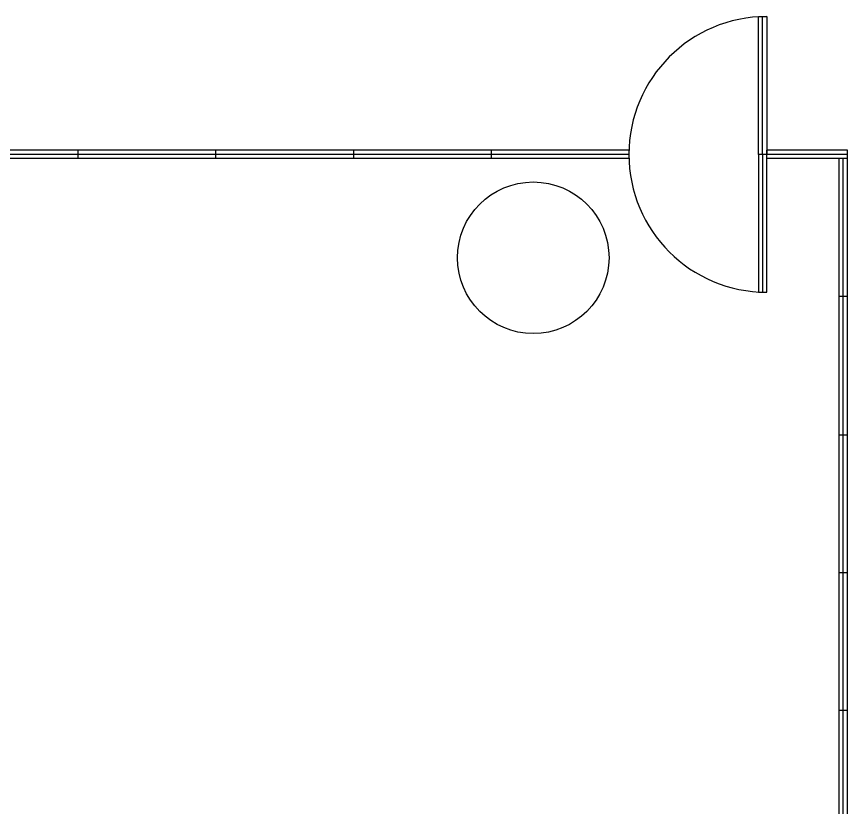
# Model space of a CAD drawing. Extents: x -163002 to 22103, y -98847 to 51643.
# Drawn here: x -114750 to -108720, y 20812 to 26550 of the extents above; entities that cross this region are included whole.
import ezdxf

# ---------------------------------------------------------------- set-up
doc = ezdxf.new("R2010")
doc.units = 0
doc.header["$LTSCALE"] = 1000
doc.header["$MEASUREMENT"] = 0
doc.layers.get('0').update_dxf_attribs({"linetype": 'CONTINUOUS'})
for name, color, linetype in [('S2108a$0$A-glaz', 1, 'CONTINUOUS'), ('S2108a$0$A-Stairs', 2, 'CONTINUOUS'), ('S2108a$0$stru', 2, 'CONTINUOUS')]:
    doc.layers.add(name, color=color, linetype=linetype)

# ---------------------------------------------------------------- blocks, each defined once
blk = doc.blocks.new('S2108a')
at = {"layer": 'S2108a$0$A-glaz'}
for p, q in [((-109335.651, 25550.1), (-109335.651, 26550.1)), ((-110305.651, 25580.1), (-120723.988, 25580.1)), ((-114305.651, 25579.978), (-114305.651, 25519.978)), ((-113305.651, 25579.978), (-113305.651, 25519.978)), ((-112305.651, 25579.978), (-112305.651, 25519.978)), ((-111305.651, 25579.978), (-111305.651, 25519.978)), ((-110305.651, 25579.978), (-110305.651, 25519.978)), ((-109305.651, 25520.1), (-109305.651, 25580.1)), ((-108719.839, 25580.1), (-109305.651, 25580.1)), ((-108719.845, 16790.202), (-108719.839, 25580.1)), ((-110305.651, 25550.1), (-120723.988, 25550.1)), ((-110305.651, 25520.1), (-120723.988, 25520.1)), ((-109335.651, 25550.1), (-109335.651, 24550.1)), ((-108719.839, 25550.1), (-109305.651, 25550.1)), ((-108719.839, 25520.1), (-109305.651, 25520.1)), ((-108779.839, 16813.743), (-108779.839, 25520.1)), ((-108749.839, 16693.618), (-108749.839, 25520.1)), ((-108719.839, 24520.1), (-108779.839, 24520.1)), ((-108719.839, 23513.899), (-108779.839, 23513.899)), ((-108719.839, 22513.899), (-108779.839, 22513.899)), ((-108719.839, 21513.899), (-108779.839, 21513.899))]:
    blk.add_line(p, q, dxfattribs=at)
for points in [[(-109305.651, 25550.1), (-109365.651, 25550.1), (-109365.651, 26550.1), (-109305.651, 26550.1)], [(-109305.651, 25550.1), (-109365.651, 25550.1), (-109365.651, 24550.1), (-109305.651, 24550.1)]]:
    blk.add_lwpolyline(points, close=True, dxfattribs=at)
at = {"layer": 'S2108a$0$A-Stairs', "color": 1, "ltscale": 2}
for start, end in [(90, 180), (180, 270)]:
    blk.add_arc((-109305.651, 25550.1), 1000, start, end, dxfattribs=at)
at = {"layer": 'S2108a$0$stru', "linetype": 'Continuous'}
blk.add_circle((-110999.9, 24800.1), 550, dxfattribs=at)

msp = doc.modelspace()

# ---------------------------------------------------------------- block references
msp.add_blockref('S2108a', (0, 0))

doc.saveas('drawing.dxf')
